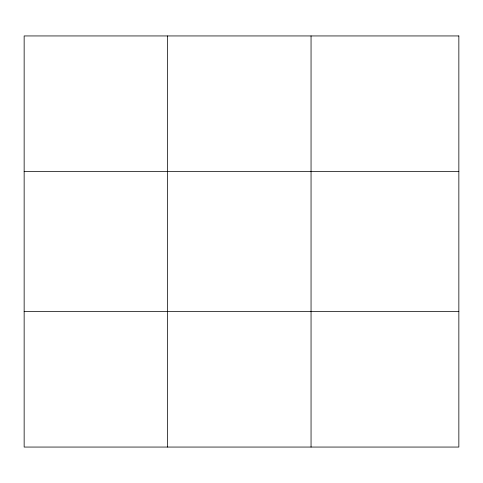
<?xml version="1.0" encoding="UTF-8"?>
<svg xmlns="http://www.w3.org/2000/svg" width="483" height="483" viewBox="0 0 483 483"><rect width="100%" height="100%" fill="white"/><g stroke="black" fill="none" stroke-linecap="round" stroke-linejoin="round"><path stroke-width="0.72" d="M167.601 447.059L167.601 35.941M311.052 447.059L311.052 35.941M24.15 171.61L458.85 171.61M24.15 311.39L458.85 311.39M458.85 35.941L458.85 447.059L24.15 447.059L24.15 35.941L458.85 35.941"/></g></svg>
